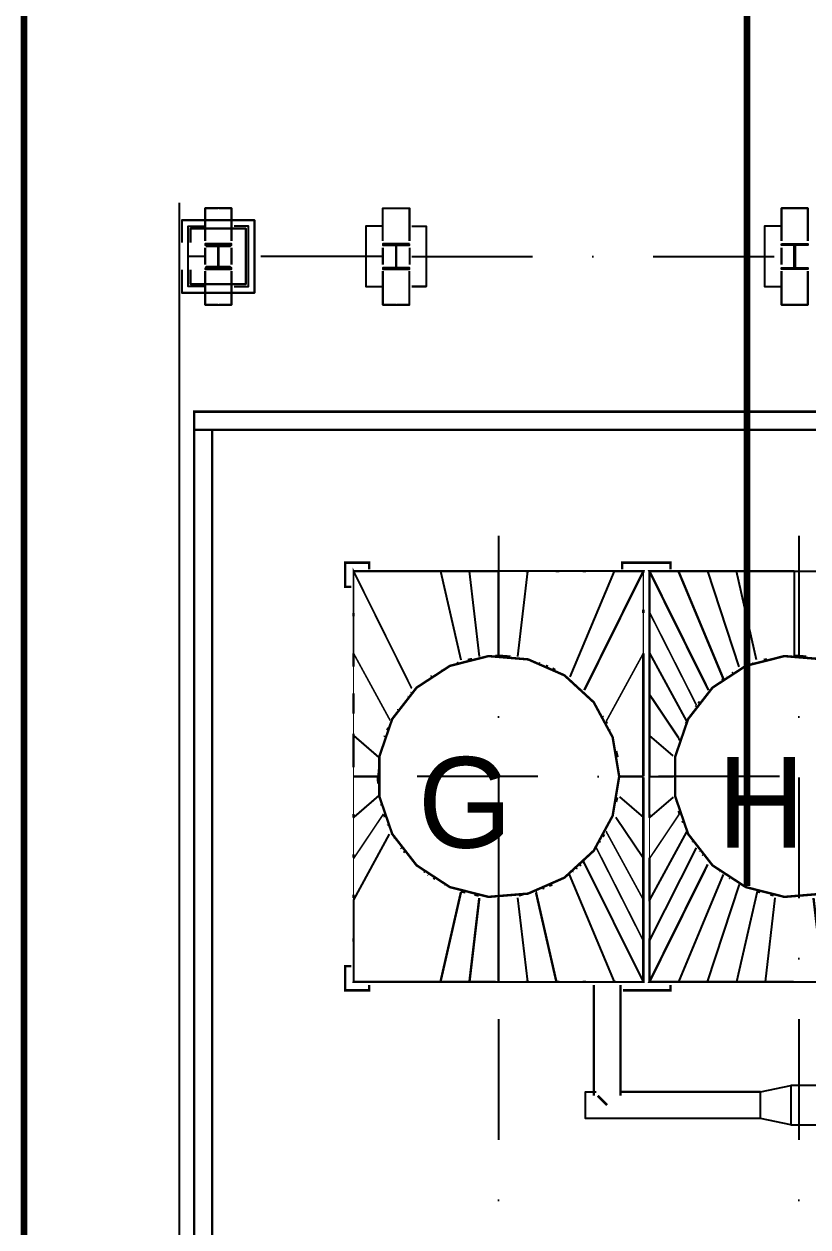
# Model space of a CAD drawing. Extents: x -57244 to 324435, y 15553 to 159369.
# Drawn here: x 126065 to 132556, y 129145 to 139101 of the extents above; entities that cross this region are included whole.
import ezdxf

# ---------------------------------------------------------------- set-up
doc = ezdxf.new("R2010")
doc.units = 0
doc.header["$LTSCALE"] = 2000
doc.header["$MEASUREMENT"] = 0
doc.linetypes.add('DASHDOT', pattern=[1, 0.5, -0.25, 0, -0.25])
doc.layers.add('AREE PDL', color=7, linetype='CONTINUOUS', lineweight=100)
doc.layers.add('BASE', color=253, linetype='CONTINUOUS')
doc.styles.add('TXT', font='TXT', dxfattribs={"height": 0.2})

msp = doc.modelspace()

# ---------------------------------------------------------------- linework, layer by layer
at = {"layer": 'AREE PDL'}
for p, q in [((132052, 131968.1287717916), (132052, 140809.6834828689)), ((126065, 109205), (126065, 139378))]:
    msp.add_line(p, q, dxfattribs=at)
at = {"layer": 'BASE', "linetype": 'Continuous'}
for p, q in [((127352.6440535424, 118253.048983458), (127352.6440535424, 137622.5337172005)), ((127783.5840535394, 137305.6937172002, 3989), (127783.5840535394, 137577.8737172001, 3989)), ((129035.5840535412, 137305.6937172002, 3801), (129035.5840535412, 137577.8737172001, 3801)), ((129255.5840535424, 137305.6937172002, 3789.999999999996), (129255.5840535424, 137577.8737172001, 3789.999999999996)), ((132335.5840535412, 137577.8737172001, 3801), (132335.5840535412, 137305.6937172002, 3801)), ((127563.584053544, 137250.2137172004, 4000), (127563.584053544, 137111.4937172004, 4000)), ((127563.584053544, 137111.4937172004, 3789.999999999996), (127563.584053544, 137250.2137172004, 3789.999999999996)), ((127563.584053544, 137111.4937172004, 3801), (127563.584053544, 137250.2137172004, 3801)), ((127783.5840535394, 137250.2137172004, 3801), (127783.5840535394, 137111.4937172004, 3801)), ((127783.5840535394, 137111.4937172004, 3989), (127783.5840535394, 137250.2137172004, 3989)), ((127783.5840535394, 137111.4937172004, 4000), (127783.5840535394, 137250.2137172004, 4000)), ((129035.5840535412, 137250.2137172004, 4000), (129035.5840535412, 137111.4937172004, 4000)), ((129035.5840535412, 137111.4937172004, 3801), (129035.5840535412, 137250.2137172004, 3801)), ((129255.5840535424, 137250.2137172004, 3789.999999999996), (129255.5840535424, 137111.4937172004, 3789.999999999996)), ((129255.5840535424, 137250.2137172004, 4000), (129255.5840535424, 137111.4937172004, 4000)), ((129255.5840535424, 137250.2137172004, 3801), (129255.5840535424, 137111.4937172004, 3801)), ((132335.5840535412, 137250.2137172004, 3989), (132335.5840535412, 137111.4937172004, 3989)), ((132335.5840535412, 137250.2137172004, 3789.999999999996), (132335.5840535412, 137111.4937172004, 3789.999999999996)), ((132335.5840535412, 137111.4937172004, 4000), (132335.5840535412, 137250.2137172004, 4000)), ((132335.5840535412, 137111.4937172004, 3801), (132335.5840535412, 137250.2137172004, 3801)), ((127672.3440535415, 137077.8937172003), (127672.3440535415, 137174.6537172003)), ((127563.584053544, 136777.8737172002, 3789.999999999996), (127563.584053544, 137056.0137172001, 3789.999999999996)), ((127783.5840535394, 136777.8737172002, 3989), (127783.5840535394, 137056.0137172001, 3989)), ((129035.5840535412, 136777.8737172002, 3801), (129035.5840535412, 137056.0137172001, 3801)), ((129255.5840535424, 136777.8737172002, 3801), (129255.5840535424, 137056.0137172001, 3801)), ((132335.5840535412, 137056.0137172001, 3801), (132335.5840535412, 136777.8737172002, 3801)), ((127554.9240535401, 136927.8737172001), (127422.6440535436, 136927.8737172001)), ((127804.6040535424, 136927.8737172001), (127922.6440535436, 136927.8737172001)), ((128895.5840535389, 136927.8737172001), (129025.3240535428, 136927.8737172001)), ((129275.0040535393, 136927.8737172001), (129395.5840535389, 136927.8737172001)), ((132195.5840535389, 136927.8737172001), (132326.7840535423, 136927.8737172001)), ((129142.5840535419, 136777.8737172002, 3989), (129035.5840535412, 136777.8737172002, 3989)), ((129255.5840535424, 136777.8737172002, 3989), (129148.5840535417, 136777.8737172002, 3989))]:
    msp.add_line(p, q, dxfattribs=at)
at = {"layer": 'BASE', "linetype": 'DASHDOT'}
for p, q in [((127554.9240535401, 137177.8737172001, 150), (127422.6440535412, 137177.8737172001, 150)), ((129025.3240535428, 137177.8737172001, 150), (127804.6040535424, 137177.8737172001, 150)), ((129275.0040535393, 137177.8737172001, 150), (132326.7840535423, 137177.8737172001, 150)), ((129992.8440535426, 134865.9937172001, 5658.999999999996), (129992.8440535426, 114344.8937172003, 5658.999999999996)), ((132481.2440535388, 134865.9937172001, 5658.999999999996), (132481.2440535388, 114344.8937172003, 5658.999999999996)), ((136319.1640535413, 132873.3537172001, 5658.999999999996), (128521.0640535384, 132873.3537172001, 5658.999999999996))]:
    msp.add_line(p, q, dxfattribs=at)
at = {"layer": 'BASE', "linetype": 'Continuous'}
for points, elevation in [([(127783.5840535412, 137577.8737172004), (127563.5840535412, 137577.8737172004), (127563.5840535412, 137305.6937172003)], 3789.999999999996), ([(127783.5840535412, 137305.6937172003), (127783.5840535412, 137577.8737172004), (127563.5840535412, 137577.8737172004), (127563.5840535412, 137305.6937172003)], 4000), ([(127563.5840535412, 137305.6937172003), (127563.5840535412, 137577.8737172004), (127670.5840535412, 137577.8737172004)], 3801), ([(127676.5840535412, 137577.8737172004), (127783.5840535412, 137577.8737172004), (127783.5840535412, 137305.6937172003)], 3801), ([(129035.5840535411, 137305.6937172003), (129035.5840535411, 137577.8737172004), (129255.5840535411, 137577.8737172004), (129255.5840535411, 137305.6937172003)], 4000.000000000007), ([(129148.5840535412, 137577.8737172004), (129255.5840535411, 137577.8737172004), (129255.5840535411, 137305.6937172003)], 3801), ([(132335.5840535412, 137305.6937172003), (132335.5840535412, 137577.8737172004), (132555.5840535412, 137577.8737172004), (132555.5840535412, 137305.6937172003)], 3789.999999999996), ([(132335.5840535412, 137305.6937172003), (132335.5840535412, 137577.8737172004), (132442.5840535412, 137577.8737172004)], 3989), ([(132555.5840535412, 137305.6937172003), (132555.5840535412, 137577.8737172004), (132335.5840535412, 137577.8737172004), (132335.5840535412, 137305.6937172003)], 4000), ([(132448.5840535412, 137577.8737172004), (132555.5840535412, 137577.8737172004), (132555.5840535412, 137305.6937172003)], 3989), ([(127554.9240535412, 136927.8737172004), (127422.6440535412, 136927.8737172004), (127422.6440535412, 137427.8737172004), (127554.9240535412, 137427.8737172004)], 150), ([(127804.6040535411, 136927.8737172004), (127922.6440535412, 136927.8737172004), (127922.6440535412, 137427.8737172004), (127804.6040535411, 137427.8737172004)], 150), ([(129025.3240535411, 137427.8737172004), (128895.5840535411, 137427.8737172004), (128895.5840535411, 136927.8737172004), (129025.3240535411, 136927.8737172004)], 150.0000000000073), ([(129275.0040535411, 137427.8737172004), (129395.5840535412, 137427.8737172004), (129395.5840535412, 136927.8737172004), (129275.0040535411, 136927.8737172004)], 150), ([(132326.7840535412, 137427.8737172004), (132195.5840535412, 137427.8737172004), (132195.5840535412, 136927.8737172004), (132326.7840535412, 136927.8737172004)], 150), ([(127670.5840535412, 136777.8737172004), (127563.5840535412, 136777.8737172004), (127563.5840535412, 137056.0137172003)], 3801), ([(127563.5840535412, 137056.0137172003), (127563.5840535412, 136777.8737172004), (127783.5840535412, 136777.8737172004), (127783.5840535412, 137056.0137172003)], 4000), ([(127783.5840535412, 137056.0137172003), (127783.5840535412, 136777.8737172004), (127676.5840535412, 136777.8737172004)], 3801), ([(129035.5840535412, 137056.0137172003), (129035.5840535412, 136777.8737172004), (129255.5840535411, 136777.8737172004), (129255.5840535411, 137056.0137172003)], 4000), ([(129035.5840535412, 136777.8737172004), (129255.5840535411, 136777.8737172004), (129255.5840535411, 137056.0137172003)], 3789.999999999996), ([(132335.5840535412, 137056.0137172003), (132335.5840535412, 136777.8737172004), (132442.5840535412, 136777.8737172004)], 3989), ([(132335.5840535412, 137056.0137172003), (132335.5840535412, 136777.8737172004), (132555.5840535412, 136777.8737172004), (132555.5840535412, 137056.0137172003)], 4000), ([(132555.5840535412, 137056.0137172003), (132555.5840535412, 136777.8737172004), (132335.5840535412, 136777.8737172004), (132335.5840535412, 137056.0137172003)], 3789.999999999996), ([(132448.5840535412, 136777.8737172004), (132555.5840535412, 136777.8737172004), (132555.5840535412, 137056.0137172003)], 3989)]:
    msp.add_lwpolyline(points, dxfattribs=dict(at, elevation=elevation))
for points in [[(127372.3440535415, 137066.4337172003), (127372.3440535415, 136877.8937172003), (127972.3440535415, 136877.8937172003), (127972.3440535415, 137477.8937172003), (127372.3440535415, 137477.8937172003), (127372.3440535415, 137292.4137172003)], [(127372.3440535415, 137477.8937172003), (127972.3440535415, 137477.8937172003), (127972.3440535415, 136877.8937172003), (127372.3440535415, 136877.8937172003)], [(127442.3440535415, 137292.4137172003), (127442.3440535415, 137407.8937172003), (127902.3440535415, 137407.8937172003), (127902.3440535415, 136947.8937172003), (127442.3440535415, 136947.8937172003), (127442.3440535415, 137066.4337172003)], [(127442.3440535415, 137066.4337172003), (127442.3440535415, 136947.8937172003), (127902.3440535415, 136947.8937172003), (127902.3440535415, 137407.8937172003), (127442.3440535415, 137407.8937172003), (127442.3440535415, 137292.4137172003)]]:
    msp.add_lwpolyline(points, dxfattribs=at)
at = {"layer": 'BASE', "linetype": 'Continuous', "elevation": 4750}
for points in [[(127563.5840535412, 137083.8737172004), (127563.5840535412, 137072.8737172004), (127783.5840535412, 137072.8737172004), (127783.5840535412, 137083.8737172004), (127676.5840535412, 137083.8737172004), (127676.5840535412, 137271.8737172002), (127783.5840535412, 137271.8737172002), (127783.5840535412, 137282.8737172002), (127563.5840535412, 137282.8737172002), (127563.5840535412, 137271.8737172002), (127670.5840535412, 137271.8737172002), (127670.5840535412, 137083.8737172004)], [(129255.5840535411, 137282.8737172002), (129035.5840535412, 137282.8737172002), (129035.5840535412, 137271.8737172002), (129142.5840535412, 137271.8737172002), (129142.5840535412, 137083.8737172004), (129035.5840535412, 137083.8737172004), (129035.5840535412, 137072.8737172004), (129255.5840535411, 137072.8737172004), (129255.5840535411, 137083.8737172004), (129148.5840535412, 137083.8737172004), (129148.5840535412, 137271.8737172002), (129255.5840535411, 137271.8737172002)], [(132335.5840535412, 137282.8737172002), (132555.5840535412, 137282.8737172002), (132555.5840535412, 137271.8737172002), (132448.5840535412, 137271.8737172002), (132448.5840535412, 137083.8737172004), (132555.5840535412, 137083.8737172004), (132555.5840535412, 137072.8737172004), (132335.5840535412, 137072.8737172004), (132335.5840535412, 137083.8737172004), (132442.5840535412, 137083.8737172004), (132442.5840535412, 137271.8737172002), (132335.5840535412, 137271.8737172002)]]:
    msp.add_lwpolyline(points, close=True, dxfattribs=at)
at = {"layer": 'BASE', "linetype": 'Continuous', "const_width": 20}
for points, elevation in [([(127472.8640535411, 135893.3537172003), (127472.8640535411, 135743.3537172003), (137412.8640535411, 135743.3537172003), (137412.8640535411, 135893.3537172003)], 1200), ([(137412.8640535411, 135893.3537172003), (127472.8640535411, 135893.3537172003), (127472.8640535411, 135743.3537172003), (137412.8640535411, 135743.3537172003)], -100), ([(130992.8640535411, 132873.3537172003), (130938.6640535412, 133198.0537172003), (130782.0040535411, 133487.5737172003), (130539.8040535412, 133710.5137172004), (130238.3440535411, 133842.7537172004), (129910.2840535412, 133869.9337172003), (129591.1640535412, 133789.1337172004), (129315.5640535412, 133609.0737172003), (129113.3840535411, 133349.2937172003), (129006.4840535411, 133037.9537172003), (129006.4840535411, 132708.7537172004), (129113.3840535411, 132397.4137172003), (129315.5640535412, 132137.6337172004), (129591.1640535412, 131957.5737172003), (129910.2840535412, 131876.7737172003), (130238.3440535411, 131903.9537172003), (130539.8040535412, 132036.1937172003), (130782.0040535411, 132259.1337172003), (130938.6640535412, 132548.6537172004)], 5658.999999999902), ([(131456.4840535411, 133037.9537172003), (131563.3840535411, 133349.2937172003), (131765.5640535412, 133609.0737172003), (132041.1640535412, 133789.1337172004), (132360.2840535412, 133869.9337172003), (132688.3440535411, 133842.7537172004), (132989.8040535412, 133710.5137172004), (133232.0040535411, 133487.5737172003), (133388.6640535412, 133198.0537172003), (133442.8640535411, 132873.3537172003), (133388.6640535412, 132548.6537172004), (133232.0040535411, 132259.1337172003), (132989.8040535412, 132036.1937172003), (132688.3440535411, 131903.9537172003), (132360.2840535412, 131876.7737172003), (132041.1640535412, 131957.5737172003), (131765.5640535412, 132137.6337172004), (131563.3840535411, 132397.4137172003), (131456.4840535411, 132708.7537172004)], 5658.999999999953)]:
    msp.add_lwpolyline(points, close=True, dxfattribs=dict(at, elevation=elevation))
for points, elevation in [([(127622.8640535411, 118253.048983458), (127622.8640535411, 135743.3537172003), (127472.8640535411, 135743.3537172003), (127472.8640535411, 118253.048983458)], -100), ([(127622.8640535411, 135743.3537172003), (127472.8640535411, 135743.3537172003)], 1200.02), ([(127472.8640535411, 118253.048983458), (127472.8640535411, 135743.3537172003), (127622.8640535411, 135743.3537172003), (127622.8640535411, 118253.048983458)], 1200), ([(128922.8640535411, 134586.8537172003), (128922.8640535411, 134643.3537172003), (128722.8640535411, 134643.3537172003), (128722.8640535411, 134443.3537172003), (128775.6240535411, 134443.3537172003)], 2808.999999999993), ([(128775.6240535411, 134443.3537172003), (128722.8640535411, 134443.3537172003), (128722.8640535411, 134643.3537172003), (128922.8640535411, 134643.3537172003), (128922.8640535411, 134586.8537172003)], -100), ([(131017.8640535411, 134586.8537172003), (131017.8640535411, 134643.3537172003), (131417.8640535411, 134643.3537172003), (131417.8640535411, 134586.8537172003)], 2808.999999999996), ([(129512.8640535411, 134573.3537172003), (129272.8640535411, 134573.3537172003), (129032.8640535411, 134573.3537172003), (128792.8640535411, 134573.3537172003)], 4558.999999999996), ([(129968.5840535412, 134573.3537172003), (128792.8640535411, 134573.3537172003)], 4558.999999999996), ([(129752.8640535411, 134573.3537172003), (129992.8640535411, 134573.3537172003)], 4558.999999999996), ([(130246.0240535412, 134573.3537172003), (130218.2840535412, 134573.3537172003)], 4558.999999999996), ([(130467.9640535412, 134573.3537172003), (130495.7240535412, 134573.3537172003)], 4558.999999999996), ([(130717.6640535412, 134573.3537172003), (130689.9240535412, 134573.3537172003)], 4558.999999999996), ([(130967.3440535411, 134573.3537172003), (130939.6040535411, 134573.3537172003)], 4558.999999999996), ([(131161.5640535412, 134573.3537172003), (131192.8640535411, 134573.3537172003), (131192.8640535411, 134559.1137172004)], 4559.000000000004), ([(131242.8640535411, 134573.3537172003), (131242.8640535411, 134233.3537172003)], 4558.999999999996), ([(131242.8640535411, 132894.5137172004), (131242.8640535411, 134573.3537172003), (132437.7440535411, 134573.3537172003)], 4559.000000000004), ([(131962.8640535411, 134573.3537172003), (132202.8640535411, 134573.3537172003), (132442.8640535411, 134573.3537172003)], 4559.000000000004), ([(128792.8640535411, 134198.4537172003), (128792.8640535411, 134226.1937172003)], 4558.999999999996), ([(131192.8640535411, 134226.1937172003), (131192.8640535411, 134253.9337172003)], 4558.999999999996), ([(128792.8640535411, 133782.2937172003), (128792.8640535411, 133893.2737172003)], 4558.999999999996), ([(129649.1640535412, 133810.0337172003), (129663.4240535412, 133815.9337172003)], 5058.999999999996), ([(129774.3840535411, 133846.1337172004), (129739.5640535412, 133837.7737172004)], 5058.999999999996), ([(129910.2840535412, 133869.9337172003), (129913.1040535412, 133869.6937172003)], 5058.999999999996), ([(129940.8440535412, 133867.4137172003), (130107.3040535412, 133853.6137172004)], 5058.999999999996), ([(130092.2440535411, 133865.5337172003), (129992.8640535411, 133873.3537172003), (129968.5840535412, 133871.4337172003)], 5059.000000000004), ([(130190.5440535343, 133846.7137172003), (130238.3440535344, 133842.7537172004), (130273.7640535344, 133827.2137172003)], 5058.999999966949), ([(130301.5040535411, 133815.0537172003), (130467.9640535412, 133742.0337172003)], 5058.999999999996), ([(130336.5440535412, 133810.0337172003), (130329.2640535411, 133813.0537172003)], 5058.999999999996), ([(131192.8640535411, 133893.3537172003), (131192.8640535411, 133553.3537172003), (131192.8640535411, 133213.3537172003), (131192.8640535411, 132873.3537172003)], 4558.999999999996), ([(131192.8640535411, 133865.5337172003), (131192.8640535411, 133893.2737172003)], 4558.999999999996), ([(132132.5640535412, 133812.2737172004), (132077.0840535412, 133798.2337172003)], 5058.999999999996), ([(132099.1640535412, 133810.0337172003), (132104.8240535412, 133812.3937172003)], 5058.999999999996), ([(132188.0640535412, 133826.3337172003), (132243.5440535412, 133840.3737172004)], 5058.999999999996), ([(132189.5640535412, 133837.7737172004), (132215.8040535412, 133844.0737172003)], 5058.999999999996), ([(132342.8440535412, 133865.5337172003), (132360.2840535412, 133869.9337172003)], 5058.999999999996), ([(132442.8640535411, 133873.3537172003), (132542.2440535411, 133865.5337172003)], 5058.999999999996), ([(129432.3240535412, 133699.0737172003), (129441.4640535412, 133704.6737172003)], 5058.999999999996), ([(129522.8640535411, 133754.5537172003), (129524.7040535412, 133755.6737172003)], 5058.999999999996), ([(130403.5240535412, 133782.2937172003), (130384.7440535411, 133790.0737172003)], 5058.999999999996), ([(130440.2240535411, 133767.0937172003), (130446.8440535412, 133764.3537172003), (130462.8440535412, 133754.5537172003)], 5059.000000000004), ([(130539.8040535412, 133710.5137172004), (130495.7240535412, 133729.8537172003)], 5058.999999999996), ([(131927.6040535412, 133726.8137172003), (131938.3640535411, 133733.4137172003)], 5058.999999999996), ([(132041.1640535412, 133789.1337172004), (132049.3440535412, 133791.1937172003)], 5058.999999999996), ([(129315.5640535412, 133609.0737172003), (129302.7440535411, 133592.6137172004)], 5058.999999999996), ([(131855.1440535412, 133682.3937172003), (131855.0840535412, 133682.3537172003)], 5058.999999999996), ([(131882.8840535411, 133699.4137172003), (131882.3240535412, 133699.0737172003)], 5058.999999999996), ([(128792.8640535411, 133393.8937172003), (128792.8640535411, 133560.3537172003)], 4558.999999999996), ([(129234.4640535412, 133504.8537172003), (129299.2440535411, 133588.0937172003)], 5058.999999999996), ([(129244.8840535411, 133532.6137172004), (129247.2640535411, 133535.3937172003)], 5058.999999999996), ([(129275.0040535411, 133567.8737172002), (129268.5840535412, 133560.3537172003)], 5058.999999999996), ([(130689.9240535412, 133589.0337172003), (130691.0040535411, 133588.0937172003)], 5058.999999999996), ([(131192.8640535411, 133532.6137172004), (131192.8640535411, 133560.3537172003)], 4558.999999999996), ([(131706.0440535412, 133532.6137172004), (131716.4240535412, 133545.9337172003)], 5058.999999999996), ([(129148.0840535412, 133393.8937172003), (129191.2640535411, 133449.3737172004)], 5058.999999999996), ([(129159.6440535412, 133421.6337172003), (129164.0440535412, 133428.8137172003)], 5058.999999999996), ([(130800.8840535411, 133452.6537172004), (130802.6640535412, 133449.3737172004)], 5058.999999999996), ([(131684.4640535412, 133504.8537172003), (131619.6840535412, 133421.6337172003)], 5058.999999999996), ([(131633.1840535412, 133460.0737172003), (131626.6440535412, 133449.3737172004)], 5058.999999999996), ([(131647.5040535411, 133477.1137172004), (131660.9440535412, 133492.8537172003)], 5058.999999999996), ([(129136.2840535412, 133378.7337172003), (129126.4840535412, 133366.1537172003)], 5058.999999999996), ([(130922.7640535411, 133227.4337172003), (130832.6840535412, 133393.8937172003)], 5058.999999999996), ([(130856.3840535411, 133372.1737172003), (130860.0840535412, 133366.1537172003)], 5058.999999999996), ([(130890.7640535411, 133310.6537172004), (130884.1240535411, 133326.6937172003)], 5058.999999999996), ([(131549.9640535411, 133322.7737172003), (131544.9440535412, 133310.6537172004)], 5058.999999999996), ([(131576.4840535412, 133366.1537172003), (131577.7040535412, 133367.7137172003)], 5058.999999999996), ([(131598.0840535412, 133393.8937172003), (131605.4440535412, 133403.3537172003)], 5058.999999999996), ([(128792.8640535411, 132949.9937172004), (128792.8640535411, 133227.4337172003)], 4558.999999999996), ([(129053.0640535412, 133209.5537172003), (129048.9840535411, 133199.6937172003)], 5058.999999999996), ([(129071.9640535412, 133255.1737172003), (129080.8040535412, 133276.5337172003)], 5058.999999999996), ([(130913.7440535411, 133255.1737172003), (130911.8640535411, 133259.7137172003)], 5058.999999999996), ([(131192.8640535411, 133199.6937172003), (131192.8640535411, 133227.4337172003)], 4558.999999999996), ([(131242.8640535411, 132873.3537172003), (131242.8640535411, 133213.3537172003)], 4558.999999999996), ([(131522.2240535411, 133255.7937172003), (131521.9640535412, 133255.1737172003)], 5058.999999999996), ([(130943.0240535412, 133171.9337172003), (130938.6640535412, 133198.0537172003), (130937.7840535412, 133199.6937172003)], 5059.000000000004), ([(131491.8040535412, 133182.3537172003), (131489.3040535412, 133171.9337172003)], 5058.999999999996), ([(130956.9240535412, 133088.7137172003), (130970.8040535412, 133005.4737172003)], 5058.999999999996), ([(130967.3440535411, 133084.6937172003), (130979.7040535412, 133033.2337172003)], 5058.999999999996), ([(128992.8640535411, 132873.3537172003), (128997.5840535412, 132813.3937172004)], 5058.999999999996), ([(131192.8640535411, 132866.7737172004), (131192.8640535411, 131173.3537172003), (131189.3040535412, 131173.3537172003)], 4559.000000000004), ([(129025.3240535412, 132633.0137172003), (129022.4840535412, 132644.8137172003)], 5058.999999999996), ([(130976.5440535412, 132700.3137172003), (130967.3440535411, 132662.0137172003)], 5058.999999999996), ([(131478.4440535412, 132644.8137172003), (131456.4840535411, 132708.7537172004)], 5058.999999999996), ([(131465.8240535412, 132672.5537172003), (131466.7240535412, 132668.7737172003)], 5058.999999999996), ([(131487.9640535412, 132617.0737172003), (131535.5840535412, 132478.3537172003)], 5058.999999999996), ([(128792.8640535411, 132561.5937172003), (128792.8640535411, 132533.8537172003)], 4558.999999999996), ([(129042.9440535412, 132561.5937172003), (129053.0640535412, 132537.1537172003)], 5058.999999999996), ([(131242.8640535411, 132533.8537172003), (131242.8640535411, 132561.5937172003)], 4558.999999999996), ([(131485.8040535412, 132589.3337172003), (131491.8040535412, 132564.3337172003), (131494.4840535411, 132557.8937172003)], 5059.000000000004), ([(129080.8040535412, 132470.1737172003), (129077.4240535412, 132478.3537172003)], 5058.999999999996), ([(130800.8840535411, 132294.0537172003), (130885.6240535411, 132450.6137172004)], 5058.999999999996), ([(130884.1240535411, 132420.0137172003), (130885.3040535412, 132422.8737172004)], 5058.999999999996), ([(131515.9240535412, 132506.0937172003), (131522.2240535411, 132490.9137172003)], 5058.999999999996), ([(131545.1040535411, 132450.6137172004), (131549.9640535411, 132436.4937172004)], 5058.999999999996), ([(129136.2840535412, 132363.1737172003), (129133.7040535412, 132367.3937172004)], 5058.999999999996), ([(130828.6440535412, 132329.2537172002), (130835.0040535411, 132339.6337172003)], 5058.999999999996), ([(130856.3840535411, 132374.5337172003), (130869.0040535411, 132395.1337172004)], 5058.999999999996), ([(131577.7040535412, 132378.9937172004), (131565.1440535412, 132395.1337172004)], 5058.999999999996), ([(131629.9240535412, 132311.8937172003), (131586.7440535411, 132367.3937172004)], 5058.999999999996), ([(131605.4440535412, 132331.9137172003), (131600.7040535412, 132339.6337172003)], 5058.999999999996), ([(128792.8640535411, 132228.6737172003), (128792.8640535411, 132200.9337172003)], 4558.999999999996), ([(129191.7840535412, 132276.2737172003), (129185.0640535412, 132284.1537172003)], 5058.999999999996), ([(129219.5240535412, 132243.7937172003), (129208.7440535411, 132256.4137172003)], 5058.999999999996), ([(131651.5240535412, 132284.1537172003), (131716.4240535412, 132200.7737172003)], 5058.999999999996), ([(131658.7440535411, 132256.4137172003), (131660.9440535412, 132253.8537172003)], 5058.999999999996), ([(131688.6840535412, 132221.3737172004), (131682.4440535412, 132228.6737172003)], 5058.999999999996), ([(129346.0840535412, 132117.6937172003), (129330.5040535411, 132127.8737172004)], 5058.999999999996), ([(130643.1040535411, 132117.6937172003), (130634.4240535412, 132110.2937172003)], 5058.999999999996), ([(130662.1840535412, 132133.9937172004), (130675.5840535412, 132145.4337172003)], 5058.999999999996), ([(130689.9240535412, 132157.6737172003), (130699.9640535411, 132166.2537172002)], 5058.999999999996), ([(131192.8640535411, 132193.3537172003), (131192.8640535411, 131853.3537172003)], 4558.999999999996), ([(131242.8640535411, 132200.9337172003), (131242.8640535411, 132173.1737172003)], 4558.999999999996), ([(131242.8640535411, 131853.3537172003), (131242.8640535411, 132193.3537172003)], 4558.999999999996), ([(129496.9640535412, 132019.1337172003), (129358.2440535411, 132109.7537172004)], 5058.999999999996), ([(129385.9840535411, 132080.6537172003), (129375.0840535412, 132089.9537172003)], 5058.999999999996), ([(129413.7240535411, 132059.0337172003), (129408.5640535412, 132062.2137172003)], 5058.999999999996), ([(129453.8240535412, 132034.4737172003), (129469.2040535412, 132025.0337172003)], 5058.999999999996), ([(130610.6240535411, 132089.9537172003), (130606.6840535412, 132086.5937172003)], 5058.999999999996), ([(131825.0840535412, 132089.9537172003), (131827.4040535412, 132087.9737172003)], 5058.999999999996), ([(131910.6240535411, 132030.2937172003), (131903.8240535412, 132034.4737172003)], 5058.999999999996), ([(129580.1840535412, 131964.7537172002), (129524.7040535412, 132000.9937172004)], 5058.999999999996), ([(129547.0040535411, 131978.9737172003), (129552.4440535412, 131976.7337172003)], 5058.999999999996), ([(129718.9040535412, 131913.8937172004), (129683.8440535411, 131922.2937172003)], 5058.999999999996), ([(130304.7240535412, 131923.4937172002), (130301.8640535411, 131922.2937172003)], 5058.999999999996), ([(130371.7240535412, 131951.2337172002), (130357.0040535411, 131945.1337172004)], 5058.999999999996), ([(130438.7040535412, 131978.9737172003), (130412.4840535411, 131968.1137172004)], 5058.999999999996), ([(132160.3240535412, 131915.9537172003), (132133.8440535411, 131922.2937172003), (132130.9840535411, 131923.4937172002)], 5059.000000000004), ([(128792.8640535411, 131868.0137172003), (128792.8640535411, 131895.7537172002)], 4558.999999999996), ([(129829.8840535411, 131887.2537172002), (129794.4640535412, 131895.7537172002)], 5058.999999999996), ([(130191.2440535411, 131895.7537172002), (130162.8040535412, 131888.9137172003)], 5058.999999999996), ([(131242.8640535411, 131840.2537172004), (131242.8640535411, 131868.0137172003)], 4558.999999999996), ([(132271.2840535412, 131889.3137172003), (132244.4640535412, 131895.7537172002)], 5058.999999999996), ([(128792.8640535411, 131535.0937172003), (128792.8640535411, 131507.3337172003)], 4558.999999999996), ([(131242.8640535411, 131535.0937172003), (131242.8640535411, 131507.3337172003)], 4558.999999999996), ([(131242.8640535411, 131513.3537172003), (131242.8640535411, 131173.3537172003)], 4558.999999999996), ([(128922.8640535411, 131146.6737172003), (128922.8640535411, 131103.3537172003), (128722.8640535411, 131103.3537172003), (128722.8640535411, 131303.3537172003), (128775.6240535411, 131303.3537172003)], 2808.999999999993), ([(129968.5840535412, 131173.3537172003), (128792.8640535411, 131173.3537172003), (128792.8640535411, 131174.4137172003)], 4559.000000000004), ([(130218.2840535412, 131173.3537172003), (130246.0240535412, 131173.3537172003)], 4558.999999999996), ([(130495.7240535412, 131173.3537172003), (130467.9640535412, 131173.3537172003)], 4558.999999999996), ([(130689.9240535412, 131173.3537172003), (130717.6640535412, 131173.3537172003)], 4558.999999999996), ([(130782.8640535411, 130231.1537172003), (130782.8640535411, 131146.6737172003)], 4258.999999999996), ([(130967.3440535411, 131173.3537172003), (130939.6040535411, 131173.3537172003)], 4558.999999999996), ([(131002.8640535411, 130231.1537172003), (131002.8640535411, 131146.6737172003)], 4258.999999999996), ([(131417.8640535411, 131146.6737172003), (131417.8640535411, 131103.3537172003), (131022.8440535412, 131103.3537172003)], -100), ([(131022.8440535412, 131103.3537172003), (131417.8640535411, 131103.3537172003), (131417.8640535411, 131146.6737172003)], 2809.000000000004), ([(131242.8640535411, 131202.1737172003), (131242.8640535411, 131174.4137172003)], 4558.999999999996), ([(132437.7440535411, 131173.3537172003), (131242.8640535411, 131173.3537172003)], 4558.999999999996), ([(131722.8640535411, 131173.3537172003), (131962.8640535411, 131173.3537172003)], 4558.999999999996), ([(130892.8640535411, 130153.3537172003), (130892.8640535411, 130153.3537172003), (130815.0640535412, 130231.1337172003), (130815.0640535412, 130231.1337172003)], 4352.920000000002), ([(130995.1040535411, 130263.3537172003), (132162.8640535411, 130263.3537172003)], 4258.999999999996), ([(132162.8640535411, 130153.3537172003), (132162.8640535411, 130153.3537172003)], 4369.02)]:
    msp.add_lwpolyline(points, dxfattribs=dict(at, elevation=elevation))
at = {"layer": 'BASE', "linetype": 'Continuous', "extrusion": (-0.7121700429351806, 0, 0.7020070013509147), "const_width": 20, "elevation": -88521.96960359655}
msp.add_lwpolyline([(-133893.3537172003, 93660.27551536394), (-134233.3537172003, 93660.27551536394), (-134573.3537172003, 93660.27551536394), (-133602.0937172003, 94347.07778239578)], dxfattribs=at)
at = {"layer": 'BASE', "linetype": 'Continuous', "extrusion": (0.9227180597244984, 0.3854755274440351, 0), "const_width": 20, "elevation": 170935.6884642292}
msp.add_lwpolyline([(74434.25250390035, 4558.999999999996), (73486.74747700072, 5049.639999999999)], dxfattribs=at)
at = {"layer": 'BASE', "linetype": 'Continuous', "extrusion": (-0.9499675242650797, -0.3123486879141247, 0), "const_width": 20, "elevation": -164838.8330813698}
msp.add_lwpolyline([(-86629.38298928161, 5047.919999999998), (-87462.10619275314, 4558.999999999996)], dxfattribs=at)
at = {"layer": 'BASE', "linetype": 'Continuous', "extrusion": (0, 0.5812381937190975, 0.8137334712067343), "const_width": 20, "elevation": 81928.98393253866}
msp.add_lwpolyline([(-129992.8640535411, -105996.74480036), (-129992.8640535411, -106856.9773270644), (-130232.8640535411, -106856.9773270644)], dxfattribs=at)
at = {"layer": 'BASE', "linetype": 'Continuous', "extrusion": (0.9749139176862365, -0.222582238962758, 0), "const_width": 20, "elevation": 97246.1726710803}
msp.add_lwpolyline([(160238.3776935331, 4558.999999999904), (159483.87005275, 5050.079999999902)], dxfattribs=at)
at = {"layer": 'BASE', "linetype": 'Continuous', "extrusion": (-0.9499600886843491, 0.3123713013495695, 0), "const_width": 20, "elevation": -82135.15030086949}
msp.add_lwpolyline([(-167818.6477539454, 5058.999999999996), (-168670.2624792757, 4558.999999999996)], dxfattribs=at)
at = {"layer": 'BASE', "linetype": 'Continuous', "extrusion": (0, 0.4497717350899963, 0.8931435418308382), "const_width": 20, "elevation": 64599.13220547215}
msp.add_lwpolyline([(-130952.8640535411, -118142.8124347597), (-131192.8640535411, -118142.8124347597), (-130703.7440535411, -117039.6750846532)], dxfattribs=at)
at = {"layer": 'BASE', "linetype": 'Continuous', "extrusion": (0.8506640734302726, 0, 0.5257096481661866), "const_width": 20, "elevation": 113997.7664267589}
msp.add_lwpolyline([(134573.3537172003, -65091.17689273286), (134233.3537172003, -65091.17689273286), (133893.3537172003, -65091.17689273286), (133327.8337172003, -64503.8945381538)], dxfattribs=at)
at = {"layer": 'BASE', "linetype": 'Continuous', "extrusion": (0, 0.4497717350900388, 0.8931435418308168), "const_width": 20, "elevation": 64599.13220547744}
msp.add_lwpolyline([(-131731.9640535412, -117039.6750846501), (-131242.8640535411, -118142.8124347565), (-131482.8640535411, -118142.8124347565), (-131722.8640535411, -118142.8124347565)], dxfattribs=at)
at = {"layer": 'BASE', "linetype": 'Continuous', "extrusion": (-0.3100806074750858, 0.3634459294133959, 0.87849705364373), "const_width": 20, "elevation": 12144.9193253012}
msp.add_lwpolyline([(-187369.7913421641, -12789.75286677903), (-187074.6565706115, -11743.17549504733), (-187057.6470085948, -11743.17549504725)], dxfattribs=at)
at = {"layer": 'BASE', "linetype": 'Continuous', "extrusion": (-0.9931884805603328, -0.11651884861368, 0), "const_width": 20, "elevation": -146982.6939042714}
msp.add_lwpolyline([(-117539.9048038468, 5055.859999999951), (-118252.579199346, 4558.999999999947)], dxfattribs=at)
at = {"layer": 'BASE', "linetype": 'Continuous', "extrusion": (0.8921696759492272, 0.4517004198765493, 0), "const_width": 20, "elevation": 175538.3500227177}
msp.add_lwpolyline([(61583.13691736486, 4558.999999999996), (60735.4954648631, 5048.66)], dxfattribs=at)
at = {"layer": 'BASE', "linetype": 'Continuous', "extrusion": (-0.8921601672707946, 0.4517192003173522, 0), "const_width": 20, "elevation": -56409.26434169208}
msp.add_lwpolyline([(-178172.3364565682, 5048.659999999891), (-179019.9869432666, 4558.999999999886)], dxfattribs=at)
at = {"layer": 'BASE', "linetype": 'Continuous', "extrusion": (-0.787767345729959, 0, 0.6159728963205895), "const_width": 20, "elevation": -100580.6222271309}
msp.add_lwpolyline([(-133462.4137172004, 85067.14266618551), (-134233.3537172003, 84433.47842165227), (-133893.3537172003, 84433.47842165227)], dxfattribs=at)
at = {"layer": 'BASE', "linetype": 'Continuous', "extrusion": (-0.8506701945626494, 0, 0.52569974327818), "const_width": 20, "elevation": -107163.5855931017}
msp.add_lwpolyline([(-133338.3937172004, 72160.87953642532), (-133893.3537172003, 71584.58098601937), (-133553.3537172003, 71584.58098601937), (-133213.3537172003, 71584.58098601937)], dxfattribs=at)
at = {"layer": 'BASE', "linetype": 'Continuous', "extrusion": (0.8303704322299951, 0.5572117598168325, 0), "const_width": 20, "elevation": 181363.28544648}
msp.add_lwpolyline([(39133.85762079369, 4558.999999999947), (38707.95131889159, 5035.659999999951)], dxfattribs=at)
at = {"layer": 'BASE', "linetype": 'Continuous', "extrusion": (0.8303487047512712, -0.5572441372665005, 0), "const_width": 20, "elevation": 34514.00136827842}
msp.add_lwpolyline([(184002.3086193035, 4558.999999999904), (183576.3911728422, 5035.659999999907)], dxfattribs=at)
at = {"layer": 'BASE', "linetype": 'Continuous', "extrusion": (-0.7409903103052617, 0.3074077448322521, 0.5970208023602369), "const_width": 20, "elevation": -53472.53744143608}
msp.add_lwpolyline([(-173410.0935882081, 46100.76027795528), (-173403.0997337631, 46100.76027795532), (-173650.3883803263, 45477.49432438408)], dxfattribs=at)
at = {"layer": 'BASE', "linetype": 'Continuous', "extrusion": (-0.9204552669568692, 0, 0.390847926349058), "const_width": 20, "elevation": -116766.1943683167}
msp.add_lwpolyline([(-133036.3537172003, 55058.56368672652), (-133213.3537172003, 54534.77940593909), (-132873.3537172003, 54534.77940593909), (-132533.3537172003, 54534.77940593909)], dxfattribs=at)
at = {"layer": 'BASE', "linetype": 'Continuous', "extrusion": (0.6540149367090071, -0.7564816339882373, 0), "const_width": 20, "elevation": -14971.36280839042}
msp.add_lwpolyline([(186368.5152669693, 4558.999999999953), (186093.1087129441, 5049.639999999956)], dxfattribs=at)
at = {"layer": 'BASE', "linetype": 'Continuous', "extrusion": (-0.9260066279500443, 0.07289445103300021, 0.3704026511800177), "const_width": 20, "elevation": -107888.6498833896}
msp.add_lwpolyline([(-142646.6065616618, 48468.76242765397), (-142586.4610713903, 48468.76242765397), (-142570.7657965534, 47930.47471801556)], dxfattribs=at)
at = {"layer": 'BASE', "linetype": 'Continuous', "extrusion": (0.9284766908852568, 0, 0.3713906763541103), "const_width": 20, "elevation": 123502.68637769}
msp.add_lwpolyline([(132533.3537172003, -44490.88127993177), (132873.3537172003, -44490.88127993177), (132873.3537172003, -43958.3961838023)], dxfattribs=at)
at = {"layer": 'BASE', "linetype": 'Continuous', "extrusion": (-0.9204552669568649, 0, 0.3908479263490681), "const_width": 20, "elevation": -116766.1943683159}
msp.add_lwpolyline([(-132710.3537172003, 55058.56368672763), (-132533.3537172003, 54534.77940594019), (-132193.3537172003, 54534.77940594019)], dxfattribs=at)
at = {"layer": 'BASE', "linetype": 'Continuous', "extrusion": (-0.8951834677831138, 0, 0.4456978337481561), "const_width": 20, "elevation": -113261.3062451104}
msp.add_lwpolyline([(-132561.5937172003, 62038.25343028724), (-132193.3537172003, 61483.84194050731), (-131853.3537172003, 61483.84194050731)], dxfattribs=at)
at = {"layer": 'BASE', "linetype": 'Continuous', "extrusion": (-0.8951850193422992, 0, 0.4456947174301349), "const_width": 20, "elevation": -115454.7235795444}
msp.add_lwpolyline([(-132533.3537172003, 62575.3997122463), (-132193.3537172003, 62575.3997122463), (-132564.3337172003, 63133.94346487457)], dxfattribs=at)
at = {"layer": 'BASE', "linetype": 'Continuous', "extrusion": (0.8506640734302843, 0, 0.5257096481661682), "const_width": 20, "elevation": 113997.7664267606}
msp.add_lwpolyline([(132418.8737172004, -64503.89453815152), (131853.3537172003, -65091.17689273067), (131513.3537172003, -65091.17689273067)], dxfattribs=at)
at = {"layer": 'BASE', "linetype": 'Continuous', "extrusion": (-0.8921657787466715, 0.4517081172984891, 0), "const_width": 20, "elevation": -55498.93644813495}
msp.add_lwpolyline([(-175508.4957777983, 4558.999999999973), (-176372.460769913, 5058.099999999973)], dxfattribs=at)
at = {"layer": 'BASE', "linetype": 'Continuous', "extrusion": (0.7877500719355871, 0, 0.6159949871269064), "const_width": 20, "elevation": 106155.5092419247}
msp.add_lwpolyline([(131173.3537172003, -77222.794025849), (131513.3537172003, -77222.794025849), (132284.1537172003, -76589.21744137003)], dxfattribs=at)
at = {"layer": 'BASE', "linetype": 'Continuous', "extrusion": (-0.8957061464244856, 0.4446464879625142, 0), "const_width": 20, "elevation": -57034.78890375239}
msp.add_lwpolyline([(-174760.073847651, 4558.999999999886), (-175845.3404876986, 5048.519999999888)], dxfattribs=at)
at = {"layer": 'BASE', "linetype": 'Continuous', "extrusion": (0, -0.4497696986028993, 0.8931445673678238), "const_width": 20, "elevation": -54925.95368348692}
msp.add_lwpolyline([(131482.8640535411, 119207.2683118662), (131242.8640535411, 119207.2683118662), (131725.4240535412, 120295.6475457732)], dxfattribs=at)
at = {"layer": 'BASE', "linetype": 'Continuous', "extrusion": (0.9227221042521963, -0.3854658458597847, 0), "const_width": 20, "elevation": 68498.62809230598}
msp.add_lwpolyline([(171737.6169973329, 5057.819999999951), (170774.3150498626, 4558.999999999947)], dxfattribs=at)
at = {"layer": 'BASE', "linetype": 'Continuous', "extrusion": (0.9499630870302254, -0.3123621828583043, 0), "const_width": 20, "elevation": 81830.85390559176}
msp.add_lwpolyline([(165837.8520378219, 5056.919999999949), (164989.7980334095, 4558.999999999947)], dxfattribs=at)
at = {"layer": 'BASE', "linetype": 'Continuous', "extrusion": (-0.2132816975197036, -0.5083213790995113, 0.8343382366004117), "const_width": 20, "elevation": -90497.19553795471}
msp.add_lwpolyline([(68539.7813916535, 146147.5804356551), (68542.88293965402, 146147.5804356551), (68674.98639247939, 145240.5556500228)], dxfattribs=at)
at = {"layer": 'BASE', "linetype": 'Continuous', "extrusion": (0.1183359533625952, -0.5325117900240527, 0.8381096560875224), "const_width": 20, "elevation": -50590.78471357885}
msp.add_lwpolyline([(155816.5884019983, 87001.77695017627), (155816.9571837767, 87001.77695017618), (155821.4172739566, 86085.18967599233)], dxfattribs=at)
at = {"layer": 'BASE', "linetype": 'Continuous', "extrusion": (0.9499560888800013, 0.3123834649910449, 0), "const_width": 20, "elevation": 165147.8678512811}
msp.add_lwpolyline([(84624.44892238567, 5056.919999999949), (83776.38867051675, 4558.999999999947)], dxfattribs=at)
at = {"layer": 'BASE', "linetype": 'Continuous', "extrusion": (0, -0.5745199283949379, 0.8184905936399487), "const_width": 20, "elevation": -71630.20716852568}
msp.add_lwpolyline([(129992.8640535411, 109983.3925072875), (129752.8640535411, 109983.3925072875), (129834.3440535412, 110832.1011001506)], dxfattribs=at)
at = {"layer": 'BASE', "linetype": 'Continuous', "extrusion": (0, -0.5812337613212796, 0.8137366371869452), "const_width": 20, "elevation": -72532.55643724049}
msp.add_lwpolyline([(129992.8640535411, 110244.0753203138), (129992.8640535411, 109390.4084602331), (130232.8640535411, 109390.4084602331)], dxfattribs=at)
at = {"layer": 'BASE', "linetype": 'Continuous', "extrusion": (0, -0.5745199283949484, 0.8184905936399414), "const_width": 20, "elevation": -71630.20716852718}
msp.add_lwpolyline([(132202.8640535411, 109983.3925072866), (132442.8640535411, 109983.3925072866), (132682.8640535411, 109983.3925072866), (132601.3640535411, 110832.1011001499)], dxfattribs=at)
at = {"layer": 'BASE', "linetype": 'Continuous', "extrusion": (1, 0, 0), "const_width": 20}
for points, elevation in [([(131868.0137172003, 5055.18), (131173.3537172003, 4558.999999999996)], 132442.8640535411), ([(130263.3537172003, 4259.019999999997), (130231.1337172003, 4336.82)], 132162.8640535411)]:
    msp.add_lwpolyline(points, dxfattribs=dict(at, elevation=elevation))
at = {"layer": 'BASE', "linetype": 'Continuous', "extrusion": (0.7073262773001889, 0.7068872169169962, 0), "const_width": 20, "elevation": 184587.6559410746}
msp.add_lwpolyline([(-310.0417378163984, 4259.019999999947), (-355.5935588557913, 4336.81999999995), (-355.5935588557913, 4336.81999999995)], dxfattribs=at)
at = {"layer": 'BASE', "linetype": 'Continuous', "extrusion": (-0.7071067811864674, 0.7071067811866277, 1.603349433256088e-13), "const_width": 20, "elevation": -522.9127735624061}
msp.add_lwpolyline([(-184743.1142806535, 4259.019999999947), (-184697.548319674, 4336.81999999995), (-184697.548319674, 4336.81999999995), (-184587.5507887924, 4369.01999999995)], dxfattribs=at)
at = {"layer": 'BASE', "linetype": 'Continuous', "extrusion": (0, -1, 0), "const_width": 20, "elevation": -130153.3537172003}
msp.add_lwpolyline([(130884.1240535411, 4365.400000000001), (130856.3840535411, 4353.899999999998)], dxfattribs=at)
at = {"layer": 'BASE', "linetype": 'Continuous'}
for points in [[(129835.904053539, 133865.5337172002, 5055.860000000001), (129752.8640535412, 134573.3537172001, 4558.999999999996), (129512.8640535389, 134573.3537172001, 4558.999999999996), (129680.7840535402, 133837.7737172004, 5050.079999999998)], [(130587.604053544, 133699.0737172002, 5049.639999999999), (130952.8640535412, 134573.3537172001, 4558.999999999996), (130712.8640535389, 134573.3537172001, 4558.999999999996), (130472.8640535424, 134573.3537172001, 4558.999999999996), (130232.8640535401, 134573.3537172001, 4558.999999999996), (130149.8040535414, 133865.5337172002, 5055.860000000001)], [(132130.7840535402, 133837.7737172004, 5050.079999999998), (131962.8640535389, 134573.3537172001, 4558.999999999996), (131722.8640535424, 134573.3537172001, 4558.999999999996), (131982.964053539, 133782.2937172002, 5047.919999999998)], [(132437.744053539, 133872.9537172004, 5058.999999999996), (132442.8640535436, 133873.3537172001, 5058.999999999996), (132442.8640535436, 134573.3537172001, 4558.999999999996), (132682.8640535401, 134573.3537172001, 4558.999999999996), (132922.8640535424, 134573.3537172001, 4558.999999999996), (133162.8640535389, 134573.3537172001, 4558.999999999996)], [(131438.9840535397, 133043.7737172002, 5020.900000000001), (131242.8640535436, 133213.3537172003, 4558.999999999996), (131242.8640535436, 133553.3537172005, 4558.999999999996), (131242.8640535436, 133893.3537172002, 4558.999999999996), (131549.9640535432, 133330.8137172002, 5055.939999999999)], [(131438.9840535397, 132702.9337172002, 5020.900000000001), (131242.8640535436, 132533.3537172003, 4558.999999999996), (131242.8640535436, 132873.3537172001, 4558.999999999996), (131438.9840535397, 132873.3537172001, 5049.34)], [(130995.1040535394, 132704.3337172004, 5024.719999999998), (131192.8640535436, 132533.3537172003, 4558.999999999996), (131192.8640535436, 132193.3537172002, 4558.999999999996), (130964.3640535403, 132533.8537172005, 5017.899999999998)], [(129088.6240535401, 132395.1337172004, 5037.599999999999), (128792.8640535436, 131853.3537172005, 4558.999999999996), (128792.8640535436, 131513.3537172003, 4558.999999999996), (128792.8640535436, 131173.3537172001, 4558.999999999996), (129032.8640535401, 131173.3537172001, 4558.999999999996), (129272.8640535424, 131173.3537172001, 4558.999999999996), (129512.8640535389, 131173.3537172001, 4558.999999999996), (129752.8640535412, 131173.3537172001, 4558.999999999996)], [(131549.9640535432, 132415.8937172001, 5055.939999999999), (131242.8640535436, 131853.3537172005, 4558.999999999996), (131242.8640535436, 131513.3537172003, 4558.999999999996), (131633.1240535408, 132284.1537172002, 5058.099999999995)], [(130952.8640535412, 131173.3537172001, 4558.999999999996), (131192.8640535436, 131173.3537172001, 4558.999999999996), (130699.9640535432, 132166.2537172001, 5058.999999999996), (130705.864053544, 132173.1737172003, 5058.999999999996)], [(130151.3640535398, 131868.0137172005, 5046.600000000002), (130232.8640535401, 131173.3537172001, 4558.999999999996), (130472.8640535424, 131173.3537172001, 4558.999999999996), (130712.8640535389, 131173.3537172001, 4558.999999999996), (130952.8640535412, 131173.3537172001, 4558.999999999996), (130581.5240535405, 132062.2137172003, 5057.82)], [(131854.1840535399, 132062.2137172003, 5057.82), (131482.8640535401, 131173.3537172001, 4558.999999999996), (131722.8640535424, 131173.3537172001, 4558.999999999996), (131987.76405354, 131978.9737172005, 5056.919999999998)], [(132133.8440535401, 131922.2937172004, 5058.999999999996), (131962.8640535389, 131173.3537172001, 4558.999999999996), (132202.8640535412, 131173.3537172001, 4558.999999999996), (132284.3440535405, 131868.0137172005, 5046.600000000002)], [(132162.8640535389, 130043.3537172002, 4258.999999999996), (130712.8640535389, 130043.3537172002, 4258.999999999996), (130712.8640535389, 130075.5737172004, 4336.799999999999), (130712.8640535389, 130153.3537172005, 4369), (130712.8640535389, 130231.1337172004, 4336.799999999999), (130712.8640535389, 130263.3537172003, 4258.999999999996), (130800.8840535403, 130263.3537172003, 4258.999999999996)], [(132412.8640535389, 129991.3537172002, 4258.999999999996), (132162.8640535389, 130043.3537172002, 4258.999999999996), (132162.8640535389, 130075.5737172004, 4336.799999999999), (132162.8640535389, 130153.3537172005, 4369), (132162.8640535389, 130231.1337172004, 4336.799999999999), (132162.8640535389, 130263.3537172003, 4258.999999999996), (132412.8640535389, 130315.3537172003, 4258.999999999996)], [(133242.3040535403, 130315.3337172004, 4258.999999999996), (132412.8640535389, 130315.3337172004, 4258.999999999996), (132412.8640535389, 130267.8937172001, 4373.539999999997), (132412.8640535389, 130153.3537172005, 4420.979999999996), (132412.8640535389, 130038.8137172003, 4373.539999999997), (132412.8640535389, 129991.3737172004, 4258.999999999996), (136599.2440535439, 129991.3737172004, 4258.999999999996)]]:
    msp.add_polyline3d(points, dxfattribs=at)

# ---------------------------------------------------------------- texts
at = {"layer": 'BASE', "color": 7, "linetype": 'Continuous', "style": 'TXT'}
for s, p in [('G', (129326.3640535398, 132283.9337172003, 33950)), ('H', (131804.9040535392, 132283.9337172003, 33950))]:
    msp.add_text(s, height=750, dxfattribs=at).set_placement(p)

# ---------------------------------------------------------------- meshes
at = {"layer": 'BASE', "linetype": 'Continuous'}
mesh = msp.add_polyface(dxfattribs=at)
corners = [(127572.3440535415, 137082.8937172003), (127588.4729319226, 137082.8937172003), (127572.3440535415, 137092.8937172003), (127685.2329319226, 137082.8937172003), (127669.1040535415, 137092.8937172003), (127675.6040535415, 137092.8937172003), (127691.7329319226, 137082.8937172003), (127669.1040535415, 137096.9237556483), (127675.6040535415, 137142.8730894258), (127756.2151751604, 137092.8937172003), (127772.3440535415, 137082.8937172003), (127669.1040535415, 137146.9031278739), (127675.6040535415, 137152.8730894258), (127772.3440535415, 137092.8937172003), (127669.1040535415, 137156.9031278739), (127675.6040535415, 137198.8719064082), (127669.1040535415, 137202.9019448563), (127572.3440535415, 137262.8937172003), (127675.6040535415, 137208.8719064082), (127669.1040535415, 137212.9019448564), (127588.4729319226, 137262.8937172003), (127572.3440535415, 137272.8937172003), (127675.6040535415, 137258.8636787522), (127669.1040535415, 137262.8937172003), (127652.9751751604, 137272.8937172003), (127675.6040535415, 137262.8937172003), (127659.4751751604, 137272.8937172003), (127772.3440535415, 137262.8937172003), (127756.2151751604, 137272.8937172003), (127772.3440535415, 137272.8937172003), (127772.3440535415, 137272.8937172003)]
mesh.append_faces([[corners[k] for k in face] for face in [(0, 0, 1, 2), (2, 1, 3, 4), (4, 3, 6, 7), (7, 5, 8, 11), (5, 6, 10, 9), (11, 8, 12, 14), (9, 10, 13, 13), (14, 12, 15, 16), (17, 17, 20, 21), (16, 15, 18, 19), (21, 20, 23, 24), (19, 18, 22, 23), (24, 22, 25, 26), (26, 25, 27, 28), (28, 27, 30, 29)]], dxfattribs={"vtx0": -1, "vtx2": -1})

doc.saveas('drawing.dxf')
